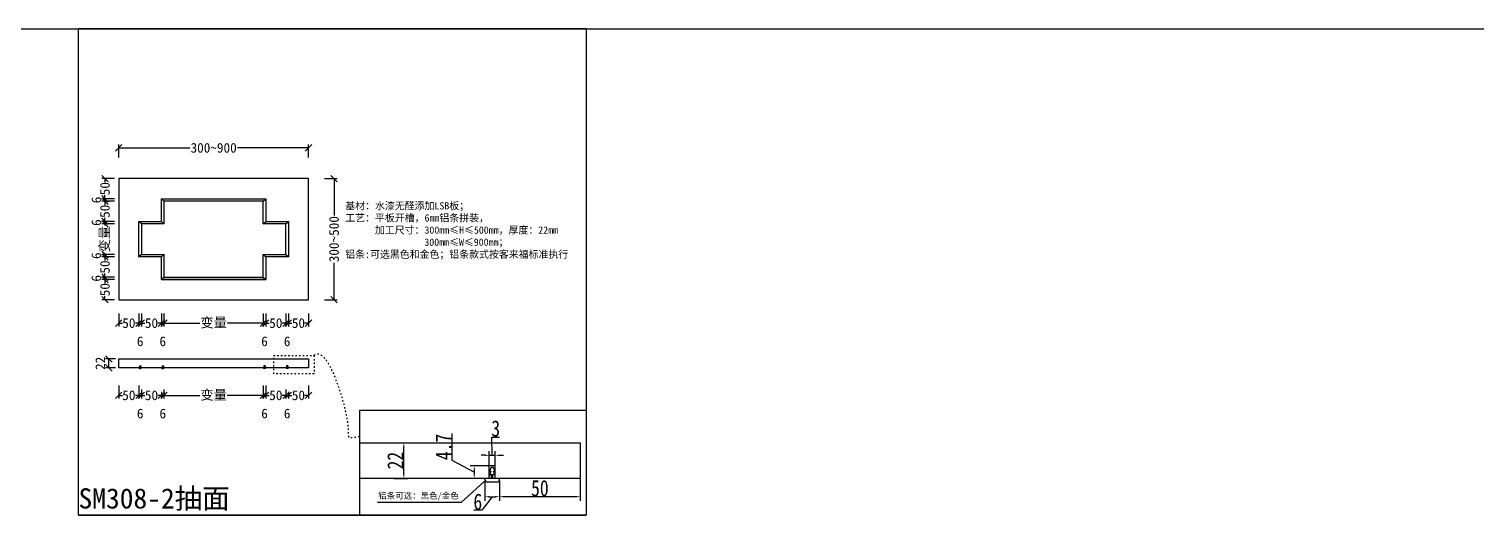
# Model space of a CAD drawing. Header units: millimetres. Extents: x 85186 to 129000, y -77269 to -36327.
# Drawn here: x 95892 to 99476, y -41287 to -40083 of the extents above; entities that cross this region are included whole.
import ezdxf

# ---------------------------------------------------------------- set-up
doc = ezdxf.new("R2010")
doc.units = ezdxf.units.MM
doc.linetypes.add('100', pattern=[30, 12, -18])
doc.styles.add('KLF-1_宋体', font='SimSun.ttf')
doc.styles.get("Standard").update_dxf_attribs({"font": 'SimSun.ttf'})
doc.styles.add('宋体', font='SimSun.ttf', dxfattribs={"width": 0.8})
doc.dimstyles.new('客来福-8', dxfattribs={"dimscale": 8, "dimtxt": 3, "dimasz": 2, "dimexe": 1, "dimexo": 1, "dimgap": 0.1, "dimtad": 0, "dimtxsty": '宋体', "dimblk": 'OBLIQUE', "dimcen": 2.5, "dimclrd": 256, "dimclre": 256, "dimclrt": 1, "dimadec": 0, "dimazin": 0, "dimtfac": 1, "dimtmove": 2, "dimatfit": 3, "dimldrblk": 'OPEN30', "dimfxl": 3, "dimfxlon": 1, "dimarcsym": 0})
doc.dimstyles.new('客来福标注小', dxfattribs={"dimscale": 20, "dimtxt": 2, "dimasz": 0.5, "dimexe": 0.5, "dimexo": 0, "dimgap": 0.05, "dimtad": 1, "dimdec": 0, "dimzin": 0, "dimdsep": 46, "dimtxsty": 'Standard', "dimcen": 0, "dimclrd": 256, "dimclre": 256, "dimclrt": 256, "dimadec": 0, "dimazin": 0, "dimtfac": 1, "dimtdec": 0, "dimtofl": 0, "dimtmove": 1, "dimatfit": 3, "dimfxl": 2.2, "dimfxlon": 1, "dimtolj": 1, "dimtzin": 0, "dimarcsym": 0})

# ---------------------------------------------------------------- blocks, each defined once
blk = doc.blocks.new('_Oblique')
at = {"color": 0, "linetype": 'ByBlock', "lineweight": -2}
blk.add_line((-0.5, -0.5), (0.5, 0.5), dxfattribs=at)
blk = doc.blocks.new('*D264')
at = {"lineweight": -2, "transparency": 16777216}
for p, q in [((96104.2, -40453.4), (96072.2, -40453.4)), ((96080.2, -40453.4), (96080.2, -40462.3)), ((96080.2, -40503.4), (96080.2, -40494.5)), ((96104.2, -40503.4), (96072.2, -40503.4))]:
    blk.add_line(p, q, dxfattribs=at)
at = {"layer": 'Defpoints', "color": 0, "transparency": 16777216}
for p in [(96260.7, -40453.4), (96080.2, -40503.4), (96260.7, -40503.4)]:
    blk.add_point(p, dxfattribs=at)
at = {"lineweight": -2, "transparency": 16777216, "xscale": 16, "yscale": 16, "zscale": 16}
for p, rotation in [((96080.2, -40453.4), 90), ((96080.2, -40503.4), 270)]:
    blk.add_blockref('_Oblique', p, dxfattribs=dict(at, rotation=rotation))
at = {"color": 1, "transparency": 16777216, "insert": (96080.2, -40478.4), "char_height": 24, "attachment_point": 5, "rotation": 90, "style": 'KLF-1_宋体'}
blk.add_mtext('50', dxfattribs=at)
blk = doc.blocks.new('_Open30')
at = {"color": 0, "linetype": 'ByBlock', "lineweight": -2}
for p, q in [((-1, 0.27), (0, 0)), ((0, 0), (-1, -0.27)), ((0, 0), (-1, 0))]:
    blk.add_line(p, q, dxfattribs=at)
blk = doc.blocks.new('*D180')
at = {"lineweight": -2, "transparency": 16777216}
for p, q in [((96104.2, -40503.4), (96072.2, -40503.4)), ((96104.2, -40509.4), (96072.2, -40509.4)), ((96080.2, -40503.4), (96080.2, -40509.4))]:
    blk.add_line(p, q, dxfattribs=at)
at = {"layer": 'Defpoints', "color": 0, "transparency": 16777216}
for p in [(96080.2, -40509.4), (96242.2, -40503.4), (96248.2, -40509.4)]:
    blk.add_point(p, dxfattribs=at)
at = {"lineweight": -2, "transparency": 16777216, "xscale": 16, "yscale": 16, "zscale": 16}
for p, rotation in [((96080.2, -40503.4), 90), ((96080.2, -40509.4), 270)]:
    blk.add_blockref('_Oblique', p, dxfattribs=dict(at, rotation=rotation))
at = {"color": 1, "transparency": 16777216, "insert": (96059, -40506.4), "char_height": 24, "attachment_point": 5, "rotation": 90, "style": 'KLF-1_宋体'}
blk.add_mtext('6', dxfattribs=at)
blk = doc.blocks.new('*D181')
at = {"lineweight": -2, "transparency": 16777216}
for p, q in [((96104.2, -40509.4), (96072.2, -40509.4)), ((96080.2, -40509.4), (96080.2, -40518.3)), ((96104.2, -40559.4), (96072.2, -40559.4)), ((96080.2, -40559.4), (96080.2, -40550.5))]:
    blk.add_line(p, q, dxfattribs=at)
at = {"layer": 'Defpoints', "color": 0, "transparency": 16777216}
for p in [(96248.2, -40509.4), (96080.2, -40559.4), (96186.2, -40559.4)]:
    blk.add_point(p, dxfattribs=at)
at = {"lineweight": -2, "transparency": 16777216, "xscale": 16, "yscale": 16, "zscale": 16}
for p, rotation in [((96080.2, -40509.4), 90), ((96080.2, -40559.4), 270)]:
    blk.add_blockref('_Oblique', p, dxfattribs=dict(at, rotation=rotation))
at = {"color": 1, "transparency": 16777216, "insert": (96080.2, -40534.4), "char_height": 24, "attachment_point": 5, "rotation": 90, "style": 'KLF-1_宋体'}
blk.add_mtext('50', dxfattribs=at)
blk = doc.blocks.new('*D182')
at = {"lineweight": -2, "transparency": 16777216}
for p, q in [((96104.2, -40559.4), (96072.2, -40559.4)), ((96104.2, -40565.4), (96072.2, -40565.4)), ((96080.2, -40559.4), (96080.2, -40565.4))]:
    blk.add_line(p, q, dxfattribs=at)
at = {"layer": 'Defpoints', "color": 0, "transparency": 16777216}
for p in [(96080.2, -40565.4), (96186.2, -40559.4), (96192.2, -40565.4)]:
    blk.add_point(p, dxfattribs=at)
at = {"lineweight": -2, "transparency": 16777216, "xscale": 16, "yscale": 16, "zscale": 16}
for p, rotation in [((96080.2, -40559.4), 90), ((96080.2, -40565.4), 270)]:
    blk.add_blockref('_Oblique', p, dxfattribs=dict(at, rotation=rotation))
at = {"color": 1, "transparency": 16777216, "insert": (96059, -40562.4), "char_height": 24, "attachment_point": 5, "rotation": 90, "style": 'KLF-1_宋体'}
blk.add_mtext('6', dxfattribs=at)
blk = doc.blocks.new('*D183')
at = {"lineweight": -2, "transparency": 16777216}
for p, q in [((96104.2, -40565.4), (96072.2, -40565.4)), ((96080.2, -40565.4), (96080.2, -40569.6)), ((96104.2, -40641.4), (96072.2, -40641.4)), ((96080.2, -40641.4), (96080.2, -40637.2))]:
    blk.add_line(p, q, dxfattribs=at)
at = {"layer": 'Defpoints', "color": 0, "transparency": 16777216}
for p in [(96192.2, -40565.4), (96080.2, -40641.4), (96192.2, -40641.4)]:
    blk.add_point(p, dxfattribs=at)
at = {"lineweight": -2, "transparency": 16777216, "xscale": 16, "yscale": 16, "zscale": 16}
for p, rotation in [((96080.2, -40565.4), 90), ((96080.2, -40641.4), 270)]:
    blk.add_blockref('_Oblique', p, dxfattribs=dict(at, rotation=rotation))
at = {"color": 1, "transparency": 16777216, "insert": (96080.2, -40603.4), "char_height": 24, "attachment_point": 5, "rotation": 90, "style": 'KLF-1_宋体'}
blk.add_mtext('变量', dxfattribs=at)
blk = doc.blocks.new('*D184')
at = {"lineweight": -2, "transparency": 16777216}
for p, q in [((96104.2, -40641.4), (96072.2, -40641.4)), ((96080.2, -40641.4), (96080.2, -40647.4)), ((96104.2, -40647.4), (96072.2, -40647.4))]:
    blk.add_line(p, q, dxfattribs=at)
at = {"layer": 'Defpoints', "color": 0, "transparency": 16777216}
for p in [(96192.2, -40641.4), (96080.2, -40647.4), (96186.2, -40647.4)]:
    blk.add_point(p, dxfattribs=at)
at = {"lineweight": -2, "transparency": 16777216, "xscale": 16, "yscale": 16, "zscale": 16}
for p, rotation in [((96080.2, -40641.4), 90), ((96080.2, -40647.4), 270)]:
    blk.add_blockref('_Oblique', p, dxfattribs=dict(at, rotation=rotation))
at = {"color": 1, "transparency": 16777216, "insert": (96059, -40644.4), "char_height": 24, "attachment_point": 5, "rotation": 90, "style": 'KLF-1_宋体'}
blk.add_mtext('6', dxfattribs=at)
blk = doc.blocks.new('*D185')
at = {"lineweight": -2, "transparency": 16777216}
for p, q in [((96104.2, -40647.4), (96072.2, -40647.4)), ((96080.2, -40647.4), (96080.2, -40656.3)), ((96104.2, -40697.4), (96072.2, -40697.4)), ((96080.2, -40697.4), (96080.2, -40688.5))]:
    blk.add_line(p, q, dxfattribs=at)
at = {"layer": 'Defpoints', "color": 0, "transparency": 16777216}
for p in [(96186.2, -40647.4), (96080.2, -40697.4), (96248.2, -40697.4)]:
    blk.add_point(p, dxfattribs=at)
at = {"lineweight": -2, "transparency": 16777216, "xscale": 16, "yscale": 16, "zscale": 16}
for p, rotation in [((96080.2, -40647.4), 90), ((96080.2, -40697.4), 270)]:
    blk.add_blockref('_Oblique', p, dxfattribs=dict(at, rotation=rotation))
at = {"color": 1, "transparency": 16777216, "insert": (96080.2, -40672.4), "char_height": 24, "attachment_point": 5, "rotation": 90, "style": 'KLF-1_宋体'}
blk.add_mtext('50', dxfattribs=at)
blk = doc.blocks.new('*D186')
at = {"lineweight": -2, "transparency": 16777216}
for p, q in [((96104.2, -40697.4), (96072.2, -40697.4)), ((96104.2, -40703.4), (96072.2, -40703.4)), ((96080.2, -40697.4), (96080.2, -40703.4))]:
    blk.add_line(p, q, dxfattribs=at)
at = {"layer": 'Defpoints', "color": 0, "transparency": 16777216}
for p in [(96080.2, -40703.4), (96242.2, -40703.4), (96248.2, -40697.4)]:
    blk.add_point(p, dxfattribs=at)
at = {"lineweight": -2, "transparency": 16777216, "xscale": 16, "yscale": 16, "zscale": 16}
for p, rotation in [((96080.2, -40697.4), 90), ((96080.2, -40703.4), 270)]:
    blk.add_blockref('_Oblique', p, dxfattribs=dict(at, rotation=rotation))
at = {"color": 1, "transparency": 16777216, "insert": (96059, -40700.4), "char_height": 24, "attachment_point": 5, "rotation": 90, "style": 'KLF-1_宋体'}
blk.add_mtext('6', dxfattribs=at)
blk = doc.blocks.new('*D187')
at = {"lineweight": -2, "transparency": 16777216}
for p, q in [((96104.2, -40703.4), (96072.2, -40703.4)), ((96080.2, -40703.4), (96080.2, -40712.3)), ((96080.2, -40753.4), (96080.2, -40744.5)), ((96104.2, -40753.4), (96072.2, -40753.4))]:
    blk.add_line(p, q, dxfattribs=at)
at = {"layer": 'Defpoints', "color": 0, "transparency": 16777216}
for p in [(96242.2, -40703.4), (96080.2, -40753.4), (96260.7, -40753.4)]:
    blk.add_point(p, dxfattribs=at)
at = {"lineweight": -2, "transparency": 16777216, "xscale": 16, "yscale": 16, "zscale": 16}
for p, rotation in [((96080.2, -40703.4), 90), ((96080.2, -40753.4), 270)]:
    blk.add_blockref('_Oblique', p, dxfattribs=dict(at, rotation=rotation))
at = {"color": 1, "transparency": 16777216, "insert": (96080.2, -40728.4), "char_height": 24, "attachment_point": 5, "rotation": 90, "style": 'KLF-1_宋体'}
blk.add_mtext('50', dxfattribs=at)
blk = doc.blocks.new('*D188')
at = {"lineweight": -2, "transparency": 16777216}
for p, q in [((96114.4, -40787.3), (96114.4, -40819.3)), ((96164.4, -40787.3), (96164.4, -40819.3)), ((96114.4, -40811.3), (96123.3, -40811.3)), ((96164.4, -40811.3), (96155.5, -40811.3))]:
    blk.add_line(p, q, dxfattribs=at)
at = {"layer": 'Defpoints', "color": 0, "transparency": 16777216}
for p in [(96114.4, -40623.3), (96164.4, -40623.3), (96164.4, -40811.3)]:
    blk.add_point(p, dxfattribs=at)
at = {"lineweight": -2, "transparency": 16777216, "xscale": 16, "yscale": 16, "zscale": 16, "rotation": 180}
blk.add_blockref('_Oblique', (96114.4, -40811.3), dxfattribs=at)
at = {"lineweight": -2, "transparency": 16777216, "xscale": 16, "yscale": 16, "zscale": 16}
blk.add_blockref('_Oblique', (96164.4, -40811.3), dxfattribs=at)
at = {"color": 1, "transparency": 16777216, "insert": (96139.4, -40811.3), "char_height": 24, "attachment_point": 5, "style": 'KLF-1_宋体'}
blk.add_mtext('50', dxfattribs=at)
blk = doc.blocks.new('*D189')
at = {"lineweight": -2, "transparency": 16777216}
for p, q in [((96164.4, -40787.3), (96164.4, -40819.3)), ((96170.4, -40787.3), (96170.4, -40819.3)), ((96164.4, -40811.3), (96170.4, -40811.3))]:
    blk.add_line(p, q, dxfattribs=at)
at = {"layer": 'Defpoints', "color": 0, "transparency": 16777216}
for p in [(96164.4, -40641.4), (96170.4, -40639.8), (96170.4, -40811.3)]:
    blk.add_point(p, dxfattribs=at)
at = {"lineweight": -2, "transparency": 16777216, "xscale": 16, "yscale": 16, "zscale": 16, "rotation": 180}
blk.add_blockref('_Oblique', (96164.4, -40811.3), dxfattribs=at)
at = {"lineweight": -2, "transparency": 16777216, "xscale": 16, "yscale": 16, "zscale": 16}
blk.add_blockref('_Oblique', (96170.4, -40811.3), dxfattribs=at)
at = {"color": 1, "transparency": 16777216, "insert": (96167.4, -40856.5), "char_height": 24, "attachment_point": 5, "style": 'KLF-1_宋体'}
blk.add_mtext('6', dxfattribs=at)
blk = doc.blocks.new('*D265')
at = {"lineweight": -2, "transparency": 16777216}
for p, q in [((96170.4, -40787.3), (96170.4, -40819.3)), ((96220.4, -40787.3), (96220.4, -40819.3)), ((96170.4, -40811.3), (96179.3, -40811.3)), ((96220.4, -40811.3), (96211.5, -40811.3))]:
    blk.add_line(p, q, dxfattribs=at)
at = {"layer": 'Defpoints', "color": 0, "transparency": 16777216}
for p in [(96170.4, -40641.4), (96220.4, -40647.4), (96220.4, -40811.3)]:
    blk.add_point(p, dxfattribs=at)
at = {"lineweight": -2, "transparency": 16777216, "xscale": 16, "yscale": 16, "zscale": 16, "rotation": 180}
blk.add_blockref('_Oblique', (96170.4, -40811.3), dxfattribs=at)
at = {"lineweight": -2, "transparency": 16777216, "xscale": 16, "yscale": 16, "zscale": 16}
blk.add_blockref('_Oblique', (96220.4, -40811.3), dxfattribs=at)
at = {"color": 1, "transparency": 16777216, "insert": (96195.4, -40811.3), "char_height": 24, "attachment_point": 5, "style": 'KLF-1_宋体'}
blk.add_mtext('50', dxfattribs=at)
blk = doc.blocks.new('*D266')
at = {"lineweight": -2, "transparency": 16777216}
for p, q in [((96220.4, -40787.3), (96220.4, -40819.3)), ((96226.4, -40787.3), (96226.4, -40819.3)), ((96220.4, -40811.3), (96226.4, -40811.3))]:
    blk.add_line(p, q, dxfattribs=at)
at = {"layer": 'Defpoints', "color": 0, "transparency": 16777216}
for p in [(96226.4, -40641.4), (96220.4, -40647.4), (96226.4, -40811.3)]:
    blk.add_point(p, dxfattribs=at)
at = {"lineweight": -2, "transparency": 16777216, "xscale": 16, "yscale": 16, "zscale": 16, "rotation": 180}
blk.add_blockref('_Oblique', (96220.4, -40811.3), dxfattribs=at)
at = {"lineweight": -2, "transparency": 16777216, "xscale": 16, "yscale": 16, "zscale": 16}
blk.add_blockref('_Oblique', (96226.4, -40811.3), dxfattribs=at)
at = {"color": 1, "transparency": 16777216, "insert": (96223.4, -40856.5), "char_height": 24, "attachment_point": 5, "style": 'KLF-1_宋体'}
blk.add_mtext('6', dxfattribs=at)
blk = doc.blocks.new('*D267')
at = {"lineweight": -2, "transparency": 16777216}
for p, q in [((96226.4, -40787.3), (96226.4, -40819.3)), ((96472.4, -40787.3), (96472.4, -40819.3)), ((96226.4, -40811.3), (96315.6, -40811.3)), ((96472.4, -40811.3), (96383.2, -40811.3))]:
    blk.add_line(p, q, dxfattribs=at)
at = {"layer": 'Defpoints', "color": 0, "transparency": 16777216}
for p in [(96226.4, -40641.4), (96472.4, -40697.4), (96472.4, -40811.3)]:
    blk.add_point(p, dxfattribs=at)
at = {"lineweight": -2, "transparency": 16777216, "xscale": 16, "yscale": 16, "zscale": 16, "rotation": 180}
blk.add_blockref('_Oblique', (96226.4, -40811.3), dxfattribs=at)
at = {"lineweight": -2, "transparency": 16777216, "xscale": 16, "yscale": 16, "zscale": 16}
blk.add_blockref('_Oblique', (96472.4, -40811.3), dxfattribs=at)
at = {"color": 1, "transparency": 16777216, "insert": (96349.4, -40811.3), "char_height": 24, "attachment_point": 5, "style": 'KLF-1_宋体'}
blk.add_mtext('变量', dxfattribs=at)
blk = doc.blocks.new('*D268')
at = {"lineweight": -2, "transparency": 16777216}
for p, q in [((96472.4, -40787.3), (96472.4, -40819.3)), ((96478.4, -40787.3), (96478.4, -40819.3)), ((96472.4, -40811.3), (96478.4, -40811.3))]:
    blk.add_line(p, q, dxfattribs=at)
at = {"layer": 'Defpoints', "color": 0, "transparency": 16777216}
for p in [(96472.4, -40697.4), (96478.4, -40703.4), (96478.4, -40811.3)]:
    blk.add_point(p, dxfattribs=at)
at = {"lineweight": -2, "transparency": 16777216, "xscale": 16, "yscale": 16, "zscale": 16, "rotation": 180}
blk.add_blockref('_Oblique', (96472.4, -40811.3), dxfattribs=at)
at = {"lineweight": -2, "transparency": 16777216, "xscale": 16, "yscale": 16, "zscale": 16}
blk.add_blockref('_Oblique', (96478.4, -40811.3), dxfattribs=at)
at = {"color": 1, "transparency": 16777216, "insert": (96475.4, -40856.5), "char_height": 24, "attachment_point": 5, "style": 'KLF-1_宋体'}
blk.add_mtext('6', dxfattribs=at)
blk = doc.blocks.new('*D269')
at = {"lineweight": -2, "transparency": 16777216}
for p, q in [((96478.4, -40787.3), (96478.4, -40819.3)), ((96528.4, -40787.3), (96528.4, -40819.3)), ((96478.4, -40811.3), (96487.3, -40811.3)), ((96528.4, -40811.3), (96519.5, -40811.3))]:
    blk.add_line(p, q, dxfattribs=at)
at = {"layer": 'Defpoints', "color": 0, "transparency": 16777216}
for p in [(96528.4, -40641.4), (96478.4, -40703.4), (96528.4, -40811.3)]:
    blk.add_point(p, dxfattribs=at)
at = {"lineweight": -2, "transparency": 16777216, "xscale": 16, "yscale": 16, "zscale": 16, "rotation": 180}
blk.add_blockref('_Oblique', (96478.4, -40811.3), dxfattribs=at)
at = {"lineweight": -2, "transparency": 16777216, "xscale": 16, "yscale": 16, "zscale": 16}
blk.add_blockref('_Oblique', (96528.4, -40811.3), dxfattribs=at)
at = {"color": 1, "transparency": 16777216, "insert": (96503.4, -40811.3), "char_height": 24, "attachment_point": 5, "style": 'KLF-1_宋体'}
blk.add_mtext('50', dxfattribs=at)
blk = doc.blocks.new('*D270')
at = {"lineweight": -2, "transparency": 16777216}
for p, q in [((96528.4, -40787.3), (96528.4, -40819.3)), ((96534.4, -40787.3), (96534.4, -40819.3)), ((96528.4, -40811.3), (96534.4, -40811.3))]:
    blk.add_line(p, q, dxfattribs=at)
at = {"layer": 'Defpoints', "color": 0, "transparency": 16777216}
for p in [(96528.4, -40641.4), (96534.4, -40647.4), (96534.4, -40811.3)]:
    blk.add_point(p, dxfattribs=at)
at = {"lineweight": -2, "transparency": 16777216, "xscale": 16, "yscale": 16, "zscale": 16, "rotation": 180}
blk.add_blockref('_Oblique', (96528.4, -40811.3), dxfattribs=at)
at = {"lineweight": -2, "transparency": 16777216, "xscale": 16, "yscale": 16, "zscale": 16}
blk.add_blockref('_Oblique', (96534.4, -40811.3), dxfattribs=at)
at = {"color": 1, "transparency": 16777216, "insert": (96531.4, -40856.5), "char_height": 24, "attachment_point": 5, "style": 'KLF-1_宋体'}
blk.add_mtext('6', dxfattribs=at)
blk = doc.blocks.new('*D271')
at = {"lineweight": -2, "transparency": 16777216}
for p, q in [((96534.4, -40787.3), (96534.4, -40819.3)), ((96584.4, -40787.3), (96584.4, -40819.3)), ((96534.4, -40811.3), (96543.3, -40811.3)), ((96584.4, -40811.3), (96575.5, -40811.3))]:
    blk.add_line(p, q, dxfattribs=at)
at = {"layer": 'Defpoints', "color": 0, "transparency": 16777216}
for p in [(96534.4, -40647.4), (96584.4, -40753.4), (96584.4, -40811.3)]:
    blk.add_point(p, dxfattribs=at)
at = {"lineweight": -2, "transparency": 16777216, "xscale": 16, "yscale": 16, "zscale": 16, "rotation": 180}
blk.add_blockref('_Oblique', (96534.4, -40811.3), dxfattribs=at)
at = {"lineweight": -2, "transparency": 16777216, "xscale": 16, "yscale": 16, "zscale": 16}
blk.add_blockref('_Oblique', (96584.4, -40811.3), dxfattribs=at)
at = {"color": 1, "transparency": 16777216, "insert": (96559.4, -40811.3), "char_height": 24, "attachment_point": 5, "style": 'KLF-1_宋体'}
blk.add_mtext('50', dxfattribs=at)
blk = doc.blocks.new('*D190')
at = {"lineweight": -2, "transparency": 16777216}
for p, q in [((96114.4, -40966.1), (96114.4, -40998.1)), ((96164.4, -40966.1), (96164.4, -40998.1)), ((96114.4, -40990.1), (96123.3, -40990.1)), ((96164.4, -40990.1), (96155.5, -40990.1))]:
    blk.add_line(p, q, dxfattribs=at)
at = {"layer": 'Defpoints', "color": 0, "transparency": 16777216}
for p in [(96114.4, -40949.3), (96164.4, -40949.3), (96164.4, -40990.1)]:
    blk.add_point(p, dxfattribs=at)
at = {"lineweight": -2, "transparency": 16777216, "xscale": 16, "yscale": 16, "zscale": 16, "rotation": 180}
blk.add_blockref('_Oblique', (96114.4, -40990.1), dxfattribs=at)
at = {"lineweight": -2, "transparency": 16777216, "xscale": 16, "yscale": 16, "zscale": 16}
blk.add_blockref('_Oblique', (96164.4, -40990.1), dxfattribs=at)
at = {"color": 1, "transparency": 16777216, "insert": (96139.4, -40990.1), "char_height": 24, "attachment_point": 5, "style": 'KLF-1_宋体'}
blk.add_mtext('50', dxfattribs=at)
blk = doc.blocks.new('*D191')
at = {"lineweight": -2, "transparency": 16777216}
for p, q in [((96164.4, -40966.1), (96164.4, -40998.1)), ((96164.4, -40990.1), (96170.4, -40990.1)), ((96170.4, -40975.5), (96170.4, -40998.1))]:
    blk.add_line(p, q, dxfattribs=at)
at = {"layer": 'Defpoints', "color": 0, "transparency": 16777216}
for p in [(96164.4, -40949.3), (96170.4, -40967.5), (96170.4, -40990.1)]:
    blk.add_point(p, dxfattribs=at)
at = {"lineweight": -2, "transparency": 16777216, "xscale": 16, "yscale": 16, "zscale": 16, "rotation": 180}
blk.add_blockref('_Oblique', (96164.4, -40990.1), dxfattribs=at)
at = {"lineweight": -2, "transparency": 16777216, "xscale": 16, "yscale": 16, "zscale": 16}
blk.add_blockref('_Oblique', (96170.4, -40990.1), dxfattribs=at)
at = {"color": 1, "transparency": 16777216, "insert": (96167.4, -41035.3), "char_height": 24, "attachment_point": 5, "style": 'KLF-1_宋体'}
blk.add_mtext('6', dxfattribs=at)
blk = doc.blocks.new('*D192')
at = {"lineweight": -2, "transparency": 16777216}
for p, q in [((96170.4, -40975.5), (96170.4, -40998.1)), ((96170.4, -40990.1), (96179.3, -40990.1)), ((96220.4, -40990.1), (96211.5, -40990.1)), ((96220.4, -40981.5), (96220.4, -40998.1))]:
    blk.add_line(p, q, dxfattribs=at)
at = {"layer": 'Defpoints', "color": 0, "transparency": 16777216}
for p in [(96170.4, -40967.5), (96220.4, -40973.5), (96220.4, -40990.1)]:
    blk.add_point(p, dxfattribs=at)
at = {"lineweight": -2, "transparency": 16777216, "xscale": 16, "yscale": 16, "zscale": 16, "rotation": 180}
blk.add_blockref('_Oblique', (96170.4, -40990.1), dxfattribs=at)
at = {"lineweight": -2, "transparency": 16777216, "xscale": 16, "yscale": 16, "zscale": 16}
blk.add_blockref('_Oblique', (96220.4, -40990.1), dxfattribs=at)
at = {"color": 1, "transparency": 16777216, "insert": (96195.4, -40990.1), "char_height": 24, "attachment_point": 5, "style": 'KLF-1_宋体'}
blk.add_mtext('50', dxfattribs=at)
blk = doc.blocks.new('*D193')
at = {"lineweight": -2, "transparency": 16777216}
for p, q in [((96220.4, -40981.5), (96220.4, -40998.1)), ((96220.4, -40990.1), (96226.4, -40990.1)), ((96226.4, -40975.5), (96226.4, -40998.1))]:
    blk.add_line(p, q, dxfattribs=at)
at = {"layer": 'Defpoints', "color": 0, "transparency": 16777216}
for p in [(96220.4, -40973.5), (96226.4, -40967.5), (96226.4, -40990.1)]:
    blk.add_point(p, dxfattribs=at)
at = {"lineweight": -2, "transparency": 16777216, "xscale": 16, "yscale": 16, "zscale": 16, "rotation": 180}
blk.add_blockref('_Oblique', (96220.4, -40990.1), dxfattribs=at)
at = {"lineweight": -2, "transparency": 16777216, "xscale": 16, "yscale": 16, "zscale": 16}
blk.add_blockref('_Oblique', (96226.4, -40990.1), dxfattribs=at)
at = {"color": 1, "transparency": 16777216, "insert": (96223.4, -41035.3), "char_height": 24, "attachment_point": 5, "style": 'KLF-1_宋体'}
blk.add_mtext('6', dxfattribs=at)
blk = doc.blocks.new('*D194')
at = {"lineweight": -2, "transparency": 16777216}
for p, q in [((96472.4, -40966.1), (96472.4, -40998.1)), ((96226.4, -40975.5), (96226.4, -40998.1)), ((96226.4, -40990.1), (96315.6, -40990.1)), ((96472.4, -40990.1), (96383.2, -40990.1))]:
    blk.add_line(p, q, dxfattribs=at)
at = {"layer": 'Defpoints', "color": 0, "transparency": 16777216}
for p in [(96472.4, -40876.2), (96226.4, -40967.5), (96472.4, -40990.1)]:
    blk.add_point(p, dxfattribs=at)
at = {"lineweight": -2, "transparency": 16777216, "xscale": 16, "yscale": 16, "zscale": 16, "rotation": 180}
blk.add_blockref('_Oblique', (96226.4, -40990.1), dxfattribs=at)
at = {"lineweight": -2, "transparency": 16777216, "xscale": 16, "yscale": 16, "zscale": 16}
blk.add_blockref('_Oblique', (96472.4, -40990.1), dxfattribs=at)
at = {"color": 1, "transparency": 16777216, "insert": (96349.4, -40990.1), "char_height": 24, "attachment_point": 5, "style": 'KLF-1_宋体'}
blk.add_mtext('变量', dxfattribs=at)
blk = doc.blocks.new('*D195')
at = {"lineweight": -2, "transparency": 16777216}
for p, q in [((96472.4, -40966.1), (96472.4, -40998.1)), ((96478.4, -40966.1), (96478.4, -40998.1)), ((96472.4, -40990.1), (96478.4, -40990.1))]:
    blk.add_line(p, q, dxfattribs=at)
at = {"layer": 'Defpoints', "color": 0, "transparency": 16777216}
for p in [(96472.4, -40876.2), (96478.4, -40882.2), (96478.4, -40990.1)]:
    blk.add_point(p, dxfattribs=at)
at = {"lineweight": -2, "transparency": 16777216, "xscale": 16, "yscale": 16, "zscale": 16, "rotation": 180}
blk.add_blockref('_Oblique', (96472.4, -40990.1), dxfattribs=at)
at = {"lineweight": -2, "transparency": 16777216, "xscale": 16, "yscale": 16, "zscale": 16}
blk.add_blockref('_Oblique', (96478.4, -40990.1), dxfattribs=at)
at = {"color": 1, "transparency": 16777216, "insert": (96475.4, -41035.3), "char_height": 24, "attachment_point": 5, "style": 'KLF-1_宋体'}
blk.add_mtext('6', dxfattribs=at)
blk = doc.blocks.new('*D196')
at = {"lineweight": -2, "transparency": 16777216}
for p, q in [((96478.4, -40966.1), (96478.4, -40998.1)), ((96478.4, -40990.1), (96487.3, -40990.1)), ((96528.4, -40990.1), (96519.5, -40990.1)), ((96528.4, -40975.5), (96528.4, -40998.1))]:
    blk.add_line(p, q, dxfattribs=at)
at = {"layer": 'Defpoints', "color": 0, "transparency": 16777216}
for p in [(96478.4, -40882.2), (96528.4, -40967.5), (96528.4, -40990.1)]:
    blk.add_point(p, dxfattribs=at)
at = {"lineweight": -2, "transparency": 16777216, "xscale": 16, "yscale": 16, "zscale": 16, "rotation": 180}
blk.add_blockref('_Oblique', (96478.4, -40990.1), dxfattribs=at)
at = {"lineweight": -2, "transparency": 16777216, "xscale": 16, "yscale": 16, "zscale": 16}
blk.add_blockref('_Oblique', (96528.4, -40990.1), dxfattribs=at)
at = {"color": 1, "transparency": 16777216, "insert": (96503.4, -40990.1), "char_height": 24, "attachment_point": 5, "style": 'KLF-1_宋体'}
blk.add_mtext('50', dxfattribs=at)
blk = doc.blocks.new('*D197')
at = {"lineweight": -2, "transparency": 16777216}
for p, q in [((96528.4, -40975.5), (96528.4, -40998.1)), ((96528.4, -40990.1), (96534.4, -40990.1)), ((96534.4, -40981.5), (96534.4, -40998.1))]:
    blk.add_line(p, q, dxfattribs=at)
at = {"layer": 'Defpoints', "color": 0, "transparency": 16777216}
for p in [(96528.4, -40967.5), (96534.4, -40973.5), (96534.4, -40990.1)]:
    blk.add_point(p, dxfattribs=at)
at = {"lineweight": -2, "transparency": 16777216, "xscale": 16, "yscale": 16, "zscale": 16, "rotation": 180}
blk.add_blockref('_Oblique', (96528.4, -40990.1), dxfattribs=at)
at = {"lineweight": -2, "transparency": 16777216, "xscale": 16, "yscale": 16, "zscale": 16}
blk.add_blockref('_Oblique', (96534.4, -40990.1), dxfattribs=at)
at = {"color": 1, "transparency": 16777216, "insert": (96531.4, -41035.3), "char_height": 24, "attachment_point": 5, "style": 'KLF-1_宋体'}
blk.add_mtext('6', dxfattribs=at)
blk = doc.blocks.new('*D198')
at = {"lineweight": -2, "transparency": 16777216}
for p, q in [((96584.4, -40966.1), (96584.4, -40998.1)), ((96534.4, -40981.5), (96534.4, -40998.1)), ((96534.4, -40990.1), (96543.3, -40990.1)), ((96584.4, -40990.1), (96575.5, -40990.1))]:
    blk.add_line(p, q, dxfattribs=at)
at = {"layer": 'Defpoints', "color": 0, "transparency": 16777216}
for p in [(96584.4, -40932.2), (96534.4, -40973.5), (96584.4, -40990.1)]:
    blk.add_point(p, dxfattribs=at)
at = {"lineweight": -2, "transparency": 16777216, "xscale": 16, "yscale": 16, "zscale": 16, "rotation": 180}
blk.add_blockref('_Oblique', (96534.4, -40990.1), dxfattribs=at)
at = {"lineweight": -2, "transparency": 16777216, "xscale": 16, "yscale": 16, "zscale": 16}
blk.add_blockref('_Oblique', (96584.4, -40990.1), dxfattribs=at)
at = {"color": 1, "transparency": 16777216, "insert": (96559.4, -40990.1), "char_height": 24, "attachment_point": 5, "style": 'KLF-1_宋体'}
blk.add_mtext('50', dxfattribs=at)
blk = doc.blocks.new('954')
at = {"color": 1}
for p, q in [((63905.45, 24959.38), (63905.45, 24958.88)), ((63905.45, 24958.88), (63911.45, 24958.88)), ((63906.45, 24960.38), (63910.45, 24960.38)), ((63908.15, 24958.88), (63908.15, 24957.38)), ((63908.75, 24958.88), (63908.75, 24957.38)), ((63911.45, 24959.38), (63911.45, 24958.88)), ((63907.45, 24957.25), (63907.9, 24955.88)), ((63907.45, 24955.75), (63907.88, 24954.45)), ((63907.54, 24957.38), (63909.37, 24957.38)), ((63907.9, 24955.88), (63907.54, 24955.88)), ((63907.98, 24954.38), (63908.93, 24954.38)), ((63909, 24955.88), (63909.46, 24957.25)), ((63909.37, 24955.88), (63909, 24955.88)), ((63909.03, 24954.45), (63909.46, 24955.75))]:
    blk.add_line(p, q, dxfattribs=at)
for centre, radius, start, end in [((63906.45, 24959.38), 1, 90, 180), ((63910.45, 24959.38), 1, 0, 90), ((63907.54, 24957.28), 0.1, 90, 198.43495), ((63907.54, 24955.78), 0.1, 90, 198.43495), ((63907.98, 24954.48), 0.1, 198.43495, 270), ((63908.93, 24954.48), 0.1, 270, 341.56505), ((63909.37, 24957.28), 0.1, 341.56505, 90), ((63909.37, 24955.78), 0.1, 341.56505, 90)]:
    blk.add_arc(centre, radius, start, end, dxfattribs=at)
blk = doc.blocks.new('*D199')
at = {"lineweight": -2, "transparency": 16777216}
for p, q in [((97057.4, -41200.7), (97057.4, -41251.1)), ((97257.4, -41197.1), (97257.4, -41251.1)), ((97247.4, -41241.1), (97067.4, -41241.1))]:
    blk.add_line(p, q, dxfattribs=at)
at = {"transparency": 16777216}
for points in [[(97067.4, -41239.4), (97067.4, -41242.8), (97057.4, -41241.1)], [(97247.4, -41239.4), (97247.4, -41242.8), (97257.4, -41241.1)]]:
    blk.add_solid(points, dxfattribs=at)
at = {"layer": 'Defpoints', "color": 0, "transparency": 16777216}
for p in [(97257.4, -41174.6), (97057.4, -41200.7), (97057.4, -41241.1)]:
    blk.add_point(p, dxfattribs=at)
at = {"transparency": 16777216, "insert": (97157.4, -41220.1), "char_height": 40, "attachment_point": 5, "style": '宋体'}
blk.add_mtext('\\A1;50', dxfattribs=at)
blk = doc.blocks.new('*D200')
at = {"lineweight": -2, "transparency": 16777216}
for p, q in [((97021.4, -41202.2), (97021.4, -41251.1)), ((97057.4, -41200.7), (97057.4, -41251.1)), ((97039.4, -41241.1), (97013.9, -41274.7)), ((97031.4, -41241.1), (97047.4, -41241.1)), ((97013.9, -41274.7), (96993.5, -41274.7))]:
    blk.add_line(p, q, dxfattribs=at)
at = {"transparency": 16777216}
for points in [[(97031.4, -41239.4), (97031.4, -41242.8), (97021.4, -41241.1)], [(97047.4, -41239.4), (97047.4, -41242.8), (97057.4, -41241.1)]]:
    blk.add_solid(points, dxfattribs=at)
at = {"layer": 'Defpoints', "color": 0, "transparency": 16777216}
for p in [(97021.4, -41202.2), (97057.4, -41200.7), (97057.4, -41241.1)]:
    blk.add_point(p, dxfattribs=at)
at = {"transparency": 16777216, "insert": (97003.7, -41253.7), "char_height": 40, "attachment_point": 5, "style": '宋体'}
blk.add_mtext('\\A1;6', dxfattribs=at)
blk = doc.blocks.new('*D201')
at = {"lineweight": -2, "transparency": 16777216}
for p, q in [((97039.3, -41138.6), (97038.3, -41093.5)), ((97038.3, -41093.5), (97057.6, -41093.5)), ((97021.7, -41138.6), (97011.7, -41138.6)), ((97031.7, -41182.6), (97031.7, -41128.6)), ((97031.7, -41138.6), (97046.9, -41138.6)), ((97046.9, -41182.6), (97046.9, -41128.6)), ((97056.9, -41138.6), (97066.9, -41138.6))]:
    blk.add_line(p, q, dxfattribs=at)
at = {"transparency": 16777216}
for points in [[(97021.7, -41136.9), (97021.7, -41140.3), (97031.7, -41138.6)], [(97056.9, -41136.9), (97056.9, -41140.3), (97046.9, -41138.6)]]:
    blk.add_solid(points, dxfattribs=at)
at = {"layer": 'Defpoints', "color": 0, "transparency": 16777216}
for p in [(97046.9, -41138.6), (97031.7, -41195.8), (97046.9, -41195.8)]:
    blk.add_point(p, dxfattribs=at)
at = {"transparency": 16777216, "insert": (97048, -41072.5), "char_height": 40, "attachment_point": 5, "style": '宋体'}
blk.add_mtext('\\A1;3', dxfattribs=at)
blk = doc.blocks.new('*D202')
at = {"lineweight": -2, "transparency": 16777216}
for p, q in [((96940.1, -41151.1), (96940.1, -41084.7)), ((96994.8, -41180.4), (96940.1, -41151.1)), ((97038.8, -41165), (96984.8, -41165)), ((96994.8, -41175), (96994.8, -41185.8)), ((97038.8, -41195.8), (96984.8, -41195.8))]:
    blk.add_line(p, q, dxfattribs=at)
at = {"transparency": 16777216}
for points in [[(96993.1, -41175), (96996.4, -41175), (96994.8, -41165)], [(96993.1, -41185.8), (96996.4, -41185.8), (96994.8, -41195.8)]]:
    blk.add_solid(points, dxfattribs=at)
at = {"layer": 'Defpoints', "color": 0, "transparency": 16777216}
for p in [(97046.9, -41165), (96994.8, -41195.8), (97052.4, -41195.8)]:
    blk.add_point(p, dxfattribs=at)
at = {"transparency": 16777216, "insert": (96919.1, -41117.9), "char_height": 40, "attachment_point": 5, "rotation": 90, "style": '宋体'}
blk.add_mtext('\\A1;4.7', dxfattribs=at)
blk = doc.blocks.new('*D272')
at = {"lineweight": -2, "transparency": 16777216}
for p, q in [((96795.4, -41107.8), (96830.5, -41107.8)), ((96820.5, -41185.8), (96820.5, -41117.8)), ((96795.4, -41195.8), (96830.5, -41195.8))]:
    blk.add_line(p, q, dxfattribs=at)
at = {"transparency": 16777216}
for points in [[(96818.8, -41117.8), (96822.2, -41117.8), (96820.5, -41107.8)], [(96818.8, -41185.8), (96822.2, -41185.8), (96820.5, -41195.8)]]:
    blk.add_solid(points, dxfattribs=at)
at = {"layer": 'Defpoints', "color": 0, "transparency": 16777216}
for p in [(96795.4, -41107.8), (96820.5, -41107.8), (96795.4, -41195.8)]:
    blk.add_point(p, dxfattribs=at)
at = {"transparency": 16777216, "insert": (96799.5, -41151.8), "char_height": 40, "attachment_point": 5, "rotation": 90, "style": '宋体'}
blk.add_mtext('\\A1;22', dxfattribs=at)
blk = doc.blocks.new('*D273')
at = {"lineweight": -2, "transparency": 16777216}
for p, q in [((96106.4, -40899.9), (96081.9, -40899.9)), ((96106.4, -40921.9), (96081.9, -40921.9)), ((96089.9, -40921.9), (96089.9, -40899.9))]:
    blk.add_line(p, q, dxfattribs=at)
at = {"layer": 'Defpoints', "color": 0, "transparency": 16777216}
for p in [(96089.9, -40899.9), (96114.4, -40899.9), (96114.4, -40921.9)]:
    blk.add_point(p, dxfattribs=at)
at = {"lineweight": -2, "transparency": 16777216, "xscale": 16, "yscale": 16, "zscale": 16}
for p, rotation in [((96089.9, -40899.9), 90), ((96089.9, -40921.9), 270)]:
    blk.add_blockref('_Oblique', p, dxfattribs=dict(at, rotation=rotation))
at = {"color": 1, "transparency": 16777216, "insert": (96068.7, -40910.9), "char_height": 24, "attachment_point": 5, "rotation": 90, "style": 'KLF-1_宋体'}
blk.add_mtext('22', dxfattribs=at)
blk = doc.blocks.new('*D274')
at = {"lineweight": -2, "transparency": 16777216}
for p, q in [((96623.6, -40453.4), (96655.6, -40453.4)), ((96647.6, -40453.4), (96647.6, -40544.4)), ((96647.6, -40753.4), (96647.6, -40662.4)), ((96623.6, -40753.4), (96655.6, -40753.4))]:
    blk.add_line(p, q, dxfattribs=at)
at = {"layer": 'Defpoints', "color": 0, "transparency": 16777216}
for p in [(96443.7, -40453.4), (96443.7, -40753.4), (96647.6, -40753.4)]:
    blk.add_point(p, dxfattribs=at)
at = {"lineweight": -2, "transparency": 16777216, "xscale": 16, "yscale": 16, "zscale": 16}
for p, rotation in [((96647.6, -40453.4), 90), ((96647.6, -40753.4), 270)]:
    blk.add_blockref('_Oblique', p, dxfattribs=dict(at, rotation=rotation))
at = {"color": 1, "transparency": 16777216, "insert": (96647.6, -40603.4), "char_height": 24, "attachment_point": 5, "rotation": 90, "style": 'KLF-1_宋体'}
blk.add_mtext('300~500', dxfattribs=at)
blk = doc.blocks.new('*D275')
at = {"lineweight": -2, "transparency": 16777216}
for p, q in [((96114.4, -40401.4), (96114.4, -40369.4)), ((96114.4, -40377.4), (96290.4, -40377.4)), ((96584.4, -40377.4), (96408.4, -40377.4)), ((96584.4, -40401.4), (96584.4, -40369.4))]:
    blk.add_line(p, q, dxfattribs=at)
at = {"layer": 'Defpoints', "color": 0, "transparency": 16777216}
for p in [(96584.4, -40377.4), (96114.4, -40479.7), (96584.4, -40479.7)]:
    blk.add_point(p, dxfattribs=at)
at = {"lineweight": -2, "transparency": 16777216, "xscale": 16, "yscale": 16, "zscale": 16, "rotation": 180}
blk.add_blockref('_Oblique', (96114.4, -40377.4), dxfattribs=at)
at = {"lineweight": -2, "transparency": 16777216, "xscale": 16, "yscale": 16, "zscale": 16}
blk.add_blockref('_Oblique', (96584.4, -40377.4), dxfattribs=at)
at = {"color": 1, "transparency": 16777216, "insert": (96349.4, -40377.4), "char_height": 24, "attachment_point": 5, "style": 'KLF-1_宋体'}
blk.add_mtext('300~900', dxfattribs=at)

msp = doc.modelspace()

# ---------------------------------------------------------------- linework, layer by layer
for p, q in [((85318.615, -40082.897), (128999.726, -40082.897)), ((96560.543, -40082.897), (96229.385, -40082.897)), ((96698.653, -40082.897), (96560.543, -40082.897)), ((96560.543, -40082.897), (97037.682, -40082.897)), ((97037.682, -40082.897), (96698.653, -40082.897)), ((96014.759, -41286.52), (97271.883, -41286.52))]:
    msp.add_line(p, q)
at = {"color": 3}
msp.add_line((96014.759, -41286.52), (96014.759, -40082.897), dxfattribs=at)
at = {"color": 0}
for p, q in [((97271.883, -40082.897), (96014.759, -40082.897)), ((96014.759, -40082.897), (97271.883, -40082.897)), ((97271.883, -40082.897), (96014.759, -40082.897)), ((97271.883, -40082.897), (97037.682, -40082.897)), ((97271.883, -40082.897), (97037.682, -40082.897)), ((97271.883, -40082.897), (97271.883, -41286.52)), ((96226.385, -40509.424), (96220.385, -40503.424)), ((96472.385, -40509.424), (96478.385, -40503.424)), ((96170.385, -40565.424), (96164.385, -40559.424)), ((96226.385, -40565.424), (96220.385, -40559.424)), ((96472.385, -40565.424), (96478.385, -40559.424)), ((96528.385, -40565.424), (96534.385, -40559.424)), ((96170.385, -40641.424), (96164.385, -40647.424)), ((96226.385, -40641.424), (96220.385, -40647.424)), ((96472.385, -40641.424), (96478.385, -40647.424)), ((96528.385, -40641.424), (96534.385, -40647.424)), ((96226.385, -40697.424), (96220.385, -40703.424)), ((96472.385, -40697.424), (96478.385, -40703.424)), ((97031.711, -41195.805), (97031.711, -41164.952)), ((97046.855, -41164.952), (97031.711, -41164.952)), ((97046.855, -41195.805), (97046.855, -41164.952))]:
    msp.add_line(p, q, dxfattribs=at)
at = {"color": 251}
for p, q in [((96165.917, -40916.885), (96165.917, -40921.885)), ((96165.917, -40916.885), (96168.917, -40916.885)), ((96168.917, -40916.885), (96168.917, -40921.885)), ((96221.914, -40916.885), (96221.914, -40921.885)), ((96221.914, -40916.885), (96224.914, -40916.885)), ((96224.914, -40916.885), (96224.914, -40921.885)), ((96473.856, -40916.885), (96473.856, -40921.885)), ((96476.856, -40916.885), (96473.856, -40916.885)), ((96473.856, -40916.885), (96473.856, -40921.885)), ((96476.856, -40916.885), (96473.856, -40916.885)), ((96476.856, -40916.885), (96476.856, -40921.885)), ((96476.856, -40916.885), (96476.856, -40921.885)), ((96529.852, -40916.885), (96529.852, -40921.885)), ((96532.852, -40916.885), (96529.852, -40916.885)), ((96529.856, -40916.885), (96529.856, -40921.885)), ((96532.856, -40916.885), (96529.856, -40916.885)), ((96532.852, -40916.885), (96532.852, -40921.885)), ((96532.856, -40916.885), (96532.856, -40921.885))]:
    msp.add_line(p, q, dxfattribs=at)
at = {"color": 0}
for points in [[(96014.759, -40082.897), (97271.883, -40082.897), (97271.883, -41286.52), (96014.759, -41286.52)], [(96711.348, -41027.159), (97271.883, -41027.159), (97271.883, -41286.52), (96711.348, -41286.52)]]:
    msp.add_lwpolyline(points, close=True, dxfattribs=at)
for points in [[(96114.385, -40753.424), (96584.385, -40753.424), (96584.385, -40453.424), (96114.385, -40453.424)], [(96164.385, -40559.424), (96220.385, -40559.424), (96220.385, -40503.424), (96478.385, -40503.424), (96478.385, -40559.424), (96534.385, -40559.424), (96534.385, -40647.424), (96478.385, -40647.424), (96478.385, -40703.424), (96220.385, -40703.424), (96220.385, -40647.424), (96164.385, -40647.424)], [(96528.385, -40641.424), (96528.385, -40565.424), (96472.385, -40565.424), (96472.385, -40509.424), (96226.385, -40509.424), (96226.385, -40565.424), (96170.385, -40565.424), (96170.385, -40641.424), (96226.385, -40641.424), (96226.385, -40697.424), (96472.385, -40697.424), (96472.385, -40641.424)], [(96114.385, -40899.885), (96584.385, -40899.885), (96584.385, -40921.885), (96114.385, -40921.885)]]:
    msp.add_lwpolyline(points, close=True)
for points in [[(96220.385, -40703.424), (96478.385, -40703.424)], [(96226.385, -40697.424), (96472.385, -40697.424)]]:
    msp.add_lwpolyline(points)
at = {"color": 0, "linetype": '100', "ltscale": 0.3}
for points in [[(96498.099, -40891.173), (96598.165, -40891.173), (96598.165, -40937.097), (96498.099, -40937.097)], [(96711.348, -41027.159), (97271.883, -41027.159), (97271.883, -41286.52), (96711.348, -41286.52)]]:
    msp.add_lwpolyline(points, close=True, dxfattribs=at)
at = {"color": 0}
msp.add_lwpolyline([(96711.348, -41107.805), (97257.434, -41107.805), (97257.434, -41195.805), (96711.348, -41195.805)], dxfattribs=at)
at = {"color": 0, "linetype": '100', "ltscale": 0.3}
msp.add_open_spline([(96598.165, -40890.804), (96620.851, -40873.592), (96668.703, -40984.5), (96689.634, -41097.284), (96676.622, -41097.655), (96711.348, -41091.634)], degree=3, knots=[0, 0, 0, 0, 66.39271652, 140.04578463, 230.75795967, 230.75795967, 230.75795967, 230.75795967], dxfattribs=at)

# ---------------------------------------------------------------- block references
at = {"xscale": -1, "rotation": 180}
for p in [(32258.934, -15963.006), (32314.931, -15963.006)]:
    msp.add_blockref('954', p, dxfattribs=at)
at = {"rotation": 180}
for p in [(160383.839, -15963.006), (160439.836, -15963.006)]:
    msp.add_blockref('954', p, dxfattribs=at)
at = {"xscale": 6, "yscale": 6, "zscale": 6, "rotation": 180}
msp.add_blockref('954', (480490.159, 108557.466), dxfattribs=at)

# ---------------------------------------------------------------- texts
at = {"lineweight": 25, "attachment_point": 1, "style": 'KLF-1_宋体'}
for s, insert, char_height, width in [('基材：水漆无醛添加LSB板；\\P工艺：平板开槽，6mm铝条拼装，\\P      加工尺寸：300mm≤H≤500mm，厚度：22mm\\P                300mm≤W≤900mm；\\P铝条:可选黑色和金色；铝条款式按客来福标准执行', (96675.311, -40511.822), 18, 695.93975), ('SM308-2抽面', (96014.759, -41220.318), 50, 6766.6201), ('{\\C1;铝条可选：黑色/金色}', (96757.179, -41231.119), 15, 6766.6201)]:
    msp.add_mtext(s, dxfattribs=dict(at, insert=insert, char_height=char_height, width=width))

# ---------------------------------------------------------------- dimensions: what is measured, and where the dimension line sits
at = {"color": 0}
for base, p1, p2, text, dimstyle, override, picture, middle in [((96584.385, -40377.449), (96114.385, -40479.724), (96584.385, -40479.724), '300~900', '客来福-8', {"dimtxsty": 'KLF-1_宋体'}, '*D275', (96349.385, -40377.449)), ((96472.385, -40811.262), (96226.385, -40641.424), (96472.385, -40697.424), '变量', '客来福-8', {"dimtxsty": 'KLF-1_宋体'}, '*D267', (96349.385, -40811.262)), ((96472.385, -40990.083), (96226.385, -40967.457), (96472.385, -40876.244), '变量', '客来福-8', {"dimtxsty": 'KLF-1_宋体'}, '*D194', (96349.385, -40990.083)), ((97057.434, -41241.101), (97257.434, -41174.553), (97057.434, -41200.736), '50', '客来福标注小', {"dimtxsty": '宋体'}, '*D199', (97157.434, -41220.101))]:
    dim = msp.add_linear_dim(base=base, p1=p1, p2=p2, text=text, dimstyle=dimstyle, override=override, dxfattribs=at)
    dim.commit()
    dim.dimension.update_dxf_attribs({"geometry": picture, "text_midpoint": middle})
for base, p1, p2, picture, middle in [((96080.168, -40503.424), (96260.73, -40453.424), (96260.73, -40503.424), '*D264', (96080.168, -40478.424)), ((96080.168, -40509.424), (96242.181, -40503.424), (96248.181, -40509.424), '*D180', (96058.968, -40506.424)), ((96080.168, -40559.424), (96248.181, -40509.424), (96186.181, -40559.424), '*D181', (96080.168, -40534.424)), ((96080.168, -40565.424), (96186.181, -40559.424), (96192.181, -40565.424), '*D182', (96058.968, -40562.424)), ((96080.168, -40647.424), (96192.181, -40641.424), (96186.181, -40647.424), '*D184', (96058.968, -40644.424)), ((96080.168, -40697.424), (96186.181, -40647.424), (96248.181, -40697.424), '*D185', (96080.168, -40672.424)), ((96080.168, -40703.424), (96248.181, -40697.424), (96242.181, -40703.424), '*D186', (96058.968, -40700.424)), ((96080.168, -40753.424), (96242.181, -40703.424), (96260.731, -40753.424), '*D187', (96080.168, -40728.424)), ((96089.889, -40899.885), (96114.385, -40921.885), (96114.385, -40899.885), '*D273', (96068.689, -40910.885))]:
    dim = msp.add_linear_dim(base=base, p1=p1, p2=p2, angle=90, dimstyle='客来福-8', override={"dimtxsty": 'KLF-1_宋体'}, dxfattribs=at)
    dim.commit()
    dim.dimension.update_dxf_attribs({"geometry": picture, "text_midpoint": middle})
for base, p1, p2, text, dimstyle, override, picture, middle in [((96647.598, -40753.424), (96443.652, -40453.424), (96443.652, -40753.424), '300~500', '客来福-8', {"dimtxsty": 'KLF-1_宋体'}, '*D274', (96647.598, -40603.424)), ((96080.168, -40641.424), (96192.181, -40565.424), (96192.181, -40641.424), '变量', '客来福-8', {"dimtxsty": 'KLF-1_宋体'}, '*D183', (96080.168, -40603.424)), ((96820.492, -41107.805), (96795.406, -41195.805), (96795.406, -41107.805), '22', '客来福标注小', {"dimtxsty": '宋体'}, '*D272', (96799.492, -41151.805))]:
    dim = msp.add_linear_dim(base=base, p1=p1, p2=p2, angle=90, text=text, dimstyle=dimstyle, override=override, dxfattribs=at)
    dim.commit()
    dim.dimension.update_dxf_attribs({"geometry": picture, "text_midpoint": middle})
for base, p1, p2, picture, middle in [((96164.385, -40811.262), (96114.385, -40623.315), (96164.385, -40623.315), '*D188', (96139.385, -40811.262)), ((96170.385, -40811.262), (96164.385, -40641.424), (96170.385, -40639.772), '*D189', (96167.385, -40856.462)), ((96220.385, -40811.262), (96170.385, -40641.424), (96220.385, -40647.424), '*D265', (96195.385, -40811.262)), ((96226.385, -40811.262), (96220.385, -40647.424), (96226.385, -40641.424), '*D266', (96223.385, -40856.462)), ((96528.385, -40811.262), (96478.385, -40703.424), (96528.385, -40641.424), '*D269', (96503.385, -40811.262)), ((96534.385, -40811.262), (96528.385, -40641.424), (96534.385, -40647.424), '*D270', (96531.385, -40856.462)), ((96584.385, -40811.262), (96534.385, -40647.424), (96584.385, -40753.424), '*D271', (96559.385, -40811.262)), ((96478.385, -40811.262), (96472.385, -40697.424), (96478.385, -40703.424), '*D268', (96475.385, -40856.462)), ((96478.385, -40990.083), (96472.385, -40876.244), (96478.385, -40882.244), '*D195', (96475.385, -41035.283)), ((96528.385, -40990.083), (96478.385, -40882.244), (96528.385, -40967.457), '*D196', (96503.385, -40990.083)), ((96164.385, -40990.083), (96114.385, -40949.347), (96164.385, -40949.347), '*D190', (96139.385, -40990.083)), ((96170.385, -40990.083), (96164.385, -40949.347), (96170.385, -40967.457), '*D191', (96167.385, -41035.283)), ((96584.385, -40990.083), (96534.385, -40973.457), (96584.385, -40932.244), '*D198', (96559.385, -40990.083)), ((96220.385, -40990.083), (96170.385, -40967.457), (96220.385, -40973.457), '*D192', (96195.385, -40990.083)), ((96226.385, -40990.083), (96220.385, -40973.457), (96226.385, -40967.457), '*D193', (96223.385, -41035.283)), ((96534.385, -40990.083), (96528.385, -40967.457), (96534.385, -40973.457), '*D197', (96531.385, -41035.283))]:
    dim = msp.add_linear_dim(base=base, p1=p1, p2=p2, dimstyle='客来福-8', override={"dimtxsty": 'KLF-1_宋体'}, dxfattribs=at)
    dim.commit()
    dim.dimension.update_dxf_attribs({"geometry": picture, "text_midpoint": middle})
for base, p1, p2, text, picture, middle in [((97046.855, -41138.605), (97031.711, -41195.752), (97046.855, -41195.752), '3', '*D201', (97039.283, -41093.516)), ((97057.434, -41241.101), (97021.434, -41202.236), (97057.434, -41200.736), '6', '*D200', (97012.87, -41274.732))]:
    dim = msp.add_linear_dim(base=base, p1=p1, p2=p2, text=text, dimstyle='客来福标注小', override={"dimtxsty": '宋体'}, dxfattribs=at)
    dim.commit()
    dim.dimension.update_dxf_attribs({"geometry": picture, "text_midpoint": middle, "dimtype": 128})
dim = msp.add_linear_dim(base=(96994.765, -41195.805), p1=(97046.855, -41164.952), p2=(97052.436, -41195.805), angle=90, text='4.7', dimstyle='客来福标注小', override={"dimtxsty": '宋体'}, dxfattribs=at)
dim.commit()
dim.dimension.update_dxf_attribs({"geometry": '*D202', "text_midpoint": (96940.078, -41150.105), "dimtype": 128})

# ---------------------------------------------------------------- leaders
msp.add_leader([(97019.664, -41203.104), (96962.433, -41255.376), (96754.978, -41255.376)], dimstyle='客来福标注小', override={"dimgap": 0.05, "dimtad": 0}, dxfattribs=at)

doc.saveas('drawing.dxf')
